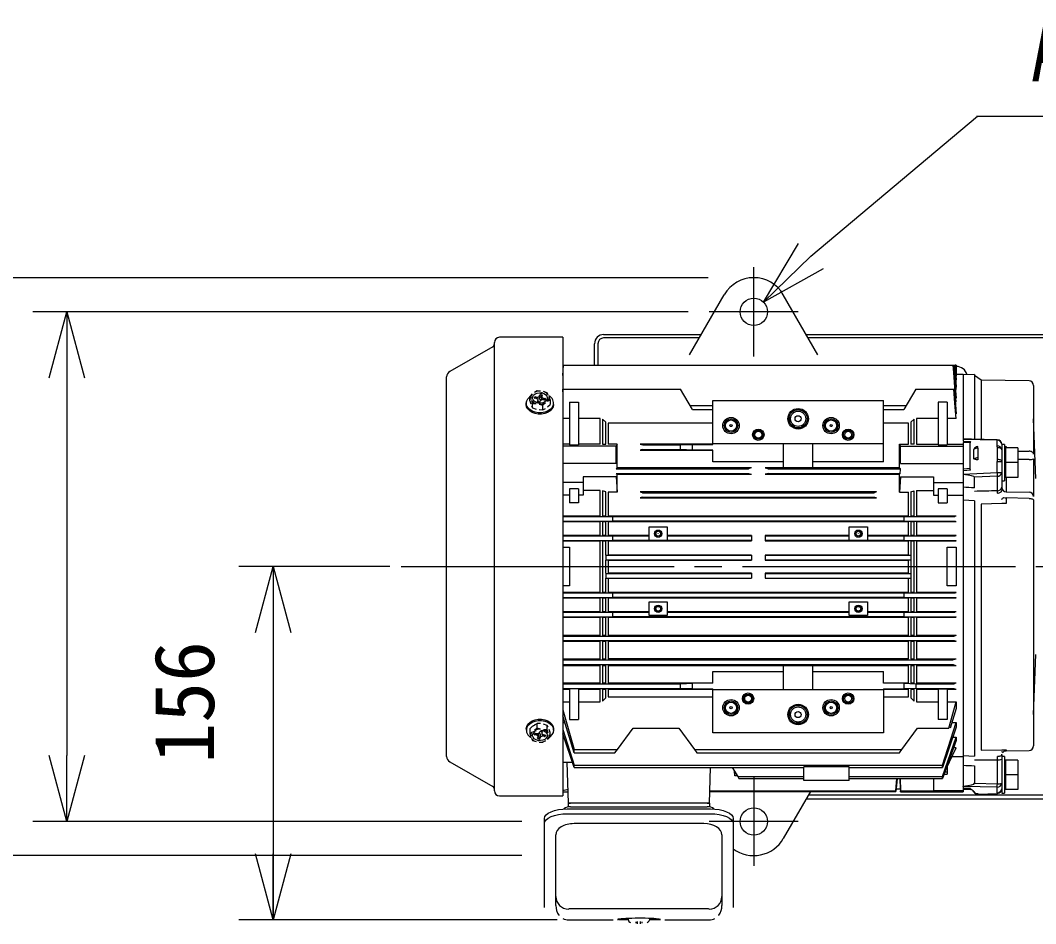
# Model space of a CAD drawing. Units: millimetres at full size, sheet at 1:6. Extents: x -1188 to 1188, y -840 to 840.
# Drawn here: x -904.8 to -458.5, y 307.6 to 704.7 of the extents above; entities that cross this region are included whole.
import ezdxf
from ezdxf.enums import TextEntityAlignment as Align

# ---------------------------------------------------------------- set-up
doc = ezdxf.new("R2010")
doc.units = ezdxf.units.MM
doc.header["$LTSCALE"] = 6
doc.linetypes.add('USER2', pattern=[25, 20, -1.5, 2, -1.5])
for name, color, linetype, lineweight in [('0-0_0', 7, 'Continuous', 18), ('0-2_NOTE', 2, 'Continuous', 18), ('0-3_NOTE-ENG', 3, 'Continuous', 18), ('0-B_DETAIL', 4, 'Continuous', 18)]:
    doc.layers.add(name, color=color, linetype=linetype, lineweight=lineweight)
doc.styles.add('ＭＳ ゴシック', font='')
doc.styles.get('ＭＳ ゴシック').set_extended_font_data('MS Gothic')

# ---------------------------------------------------------------- blocks, each defined once
blk = doc.blocks.new('_Open30')
at = {"layer": '0-0_0'}
blk.add_line((0, 0), (-1, 0), dxfattribs=at)
blk.add_lwpolyline([(-1, 0.2679), (0, 0), (-1, -0.2679)], dxfattribs=at)

msp = doc.modelspace()

# ---------------------------------------------------------------- linework, layer by layer
at = {"layer": '0-0_0'}
for p, q in [((-696.442, 366.047), (-696.442, 563.047)), ((-666.442, 565.347), (-694.142, 565.347)), ((-666.442, 565.347), (-666.442, 363.747)), ((-697.198, 561.115), (-716.032, 550.353)), ((-666.442, 553.047), (-666.163, 553.047)), ((-494.722, 553.047), (-494.362, 553.047)), ((-494.291, 553.047), (-494.047, 553.047)), ((-494.002, 553.047), (-493.887, 553.047)), ((-493.442, 553.047), (-493.861, 553.047)), ((-493.442, 553.047), (-493.442, 548.618)), ((-490.442, 549.047), (-493.442, 549.047)), ((-485.442, 549.047), (-490.442, 548.785)), ((-490.442, 549.047), (-490.442, 520.519)), ((-485.442, 549.047), (-485.442, 520.571)), ((-717.442, 381.172), (-717.442, 547.922)), ((-493.442, 546.083), (-493.675, 546.083)), ((-493.442, 547.94), (-493.553, 547.94)), ((-493.472, 548.618), (-493.442, 548.618)), ((-482.442, 546.547), (-485.442, 548.547)), ((-461.408, 546.18), (-482.442, 546.547)), ((-482.442, 546.547), (-482.442, 520.506)), ((-679.795, 540.457), (-680.924, 539.401)), ((-679.272, 540.795), (-679.32, 540.822)), ((-676.565, 539.625), (-676.408, 540.07)), ((-676.565, 539.021), (-676.408, 540.07)), ((-676.153, 540.208), (-675.571, 540.106)), ((-675.75, 538.908), (-675.571, 540.106)), ((-673.235, 540.961), (-674.812, 541.468)), ((-672.786, 540.085), (-673.235, 540.961)), ((-609.442, 533.547), (-614.639, 542.547)), ((-511.246, 542.547), (-516.442, 533.547)), ((-511.246, 542.547), (-494.547, 542.547)), ((-493.442, 542.43), (-493.779, 542.43)), ((-459.442, 544.18), (-459.442, 514.059)), ((-682.442, 536.389), (-682.442, 535.823)), ((-680.924, 537.431), (-680.476, 536.097)), ((-680.287, 538.077), (-680.223, 538.097)), ((-680.099, 537.595), (-679.65, 536.261)), ((-678.844, 538.715), (-678.699, 539.126)), ((-678.019, 538.424), (-678.648, 538.534)), ((-678.407, 539.221), (-677.777, 539.11)), ((-678.407, 539.221), (-677.777, 538.506)), ((-677.777, 539.11), (-677.777, 538.506)), ((-677.447, 537.121), (-677.29, 537.566)), ((-677.29, 536.963), (-677.447, 537.121)), ((-676.732, 536.812), (-677.314, 536.915)), ((-677.29, 537.566), (-677.29, 536.963)), ((-677.261, 536.905), (-677.261, 537.737)), ((-676.746, 535.979), (-675.169, 535.472)), ((-676.736, 538.332), (-676.565, 539.021)), ((-676.565, 539.021), (-676.565, 539.625)), ((-676.253, 537.571), (-676.538, 538.27)), ((-676.32, 537.395), (-676.477, 536.95)), ((-675.771, 538.135), (-676.242, 537.574)), ((-675.75, 538.908), (-675.771, 538.135)), ((-675.771, 538.135), (-675.693, 537.873)), ((-675.624, 539.283), (-675.624, 538.414)), ((-675.612, 538.134), (-675.576, 537.904)), ((-675.438, 539.899), (-675.595, 539.454)), ((-674.039, 536.528), (-675.169, 535.472)), ((-674.478, 537.8), (-675.108, 537.911)), ((-674.866, 538.597), (-674.236, 538.486)), ((-674.866, 538.597), (-674.866, 537.993)), ((-674.866, 537.993), (-674.236, 538.486)), ((-674.041, 538.306), (-674.186, 537.894)), ((-673.09, 534.796), (-671.961, 535.852)), ((-671.961, 537.822), (-672.409, 539.155)), ((-670.442, 535.823), (-670.442, 536.389)), ((-663.442, 536.808), (-663.442, 518.028)), ((-663.442, 536.808), (-659.442, 536.808)), ((-659.442, 536.808), (-659.442, 518.028)), ((-600.442, 537.547), (-525.442, 537.547)), ((-600.442, 518.282), (-600.442, 537.547)), ((-525.442, 510.677), (-525.442, 537.547)), ((-501.442, 536.808), (-501.442, 518.028)), ((-497.442, 536.808), (-501.442, 536.808)), ((-497.442, 536.808), (-497.442, 518.028)), ((-493.442, 537.038), (-493.915, 537.038)), ((-680.099, 535.168), (-679.65, 534.292)), ((-679.65, 534.292), (-678.073, 533.785)), ((-676.746, 533.551), (-675.169, 533.502)), ((-675.169, 533.502), (-675.169, 535.472)), ((-675.169, 533.502), (-674.039, 534.1)), ((-670.62, 535.363), (-670.62, 534.797)), ((-600.442, 535.255), (-610.429, 535.255)), ((-609.442, 533.547), (-600.442, 533.547)), ((-515.456, 535.255), (-525.442, 535.255)), ((-525.442, 533.547), (-516.442, 533.547)), ((-663.442, 529.676), (-666.442, 529.676)), ((-649.996, 529.676), (-659.442, 529.676)), ((-649.996, 518.337), (-649.996, 529.676)), ((-648.967, 529.298), (-648.967, 518.354)), ((-647.417, 528.056), (-648.967, 529.298)), ((-647.417, 518.408), (-647.417, 528.056)), ((-646.388, 527.673), (-646.388, 518.424)), ((-600.442, 527.673), (-646.388, 527.673)), ((-514.496, 527.673), (-525.442, 527.673)), ((-514.496, 518.424), (-514.496, 527.673)), ((-511.917, 529.298), (-513.467, 528.056)), ((-513.467, 528.056), (-513.467, 518.408)), ((-511.917, 518.354), (-511.917, 529.298)), ((-510.888, 529.676), (-510.888, 518.337)), ((-501.442, 529.676), (-510.888, 529.676)), ((-493.442, 529.676), (-497.442, 529.676)), ((-458.519, 503.225), (-459.442, 529.547)), ((-663.442, 518.337), (-666.442, 518.337)), ((-663.442, 518.028), (-659.442, 518.028)), ((-649.996, 518.337), (-659.442, 518.337)), ((-648.967, 518.354), (-647.417, 518.408)), ((-642.523, 518.424), (-646.388, 518.424)), ((-642.523, 518.424), (-642.942, 517.547)), ((-642.523, 507.959), (-642.523, 518.424)), ((-600.442, 518.436), (-632.442, 518.436)), ((-631.167, 518.047), (-614.639, 518.047)), ((-609.442, 515.811), (-609.442, 518.282)), ((-609.442, 518.282), (-600.442, 518.282)), ((-525.442, 518.547), (-600.442, 518.547)), ((-569.442, 518.512), (-600.442, 518.512)), ((-556.442, 518.529), (-569.442, 518.529)), ((-569.442, 507.953), (-569.442, 518.529)), ((-556.442, 507.953), (-556.442, 518.529)), ((-525.442, 518.512), (-556.442, 518.512)), ((-518.361, 518.424), (-514.496, 518.424)), ((-511.917, 518.354), (-513.467, 518.408)), ((-510.888, 518.337), (-501.442, 518.337)), ((-501.442, 518.028), (-497.442, 518.028)), ((-497.442, 518.337), (-490.442, 518.337)), ((-490.442, 520.519), (-490.442, 519.726)), ((-475.442, 520.084), (-490.442, 520.413)), ((-490.442, 519.726), (-487.233, 519.535)), ((-487.338, 518.912), (-490.442, 519.102)), ((-490.442, 519.102), (-490.442, 365.547)), ((-487.338, 507.874), (-487.338, 518.912)), ((-475.399, 520.351), (-486.719, 520.599)), ((-475.442, 517.63), (-475.442, 520.084)), ((-473.442, 518.352), (-473.442, 498.061)), ((-472.242, 518.297), (-473.442, 518.297)), ((-472.242, 518.297), (-472.242, 502.297)), ((-642.942, 517.547), (-666.442, 517.547)), ((-642.942, 509.901), (-642.942, 517.547)), ((-632.442, 515.716), (-600.442, 515.716)), ((-631.31, 516.047), (-614.639, 516.047)), ((-600.442, 515.811), (-609.442, 515.811)), ((-600.442, 510.677), (-600.442, 515.811)), ((-517.942, 509.901), (-517.942, 517.547)), ((-517.942, 517.547), (-490.442, 517.547)), ((-485.697, 511.892), (-485.697, 516.094)), ((-483.881, 516.627), (-483.881, 512.381)), ((-471.842, 516.147), (-472.242, 516.147)), ((-466.342, 516.792), (-471.842, 516.792)), ((-471.842, 516.792), (-471.842, 503.802)), ((-466.342, 516.792), (-466.342, 503.802)), ((-642.942, 509.901), (-666.442, 509.901)), ((-569.442, 510.677), (-600.442, 510.677)), ((-525.442, 510.677), (-556.442, 510.677)), ((-517.942, 509.901), (-490.442, 509.901)), ((-475.442, 510.801), (-473.442, 510.801)), ((-475.442, 505.893), (-475.442, 510.801)), ((-466.342, 510.297), (-471.842, 510.297)), ((-459.442, 511.9), (-459.442, 495.435)), ((-642.523, 507.959), (-642.88, 507.547)), ((-642.88, 507.547), (-584.801, 507.547)), ((-642.857, 505.547), (-642.523, 505.177)), ((-642.857, 505.547), (-584.698, 505.547)), ((-583.442, 507.959), (-642.523, 507.959)), ((-642.523, 497.316), (-642.523, 505.177)), ((-642.523, 505.177), (-583.442, 505.177)), ((-569.442, 507.959), (-577.442, 507.959)), ((-577.442, 505.177), (-518.361, 505.177)), ((-576.187, 505.547), (-518.028, 505.547)), ((-576.084, 507.547), (-518.005, 507.547)), ((-556.442, 507.953), (-569.442, 507.953)), ((-518.361, 507.959), (-556.442, 507.959)), ((-490.442, 507.499), (-487.338, 507.874)), ((-487.233, 506.99), (-490.442, 506.609)), ((-472.242, 504.447), (-471.842, 504.447)), ((-657.442, 501.497), (-666.442, 501.497)), ((-642.876, 504.095), (-657.442, 504.095)), ((-657.442, 504.095), (-657.442, 495.976)), ((-642.876, 504.095), (-642.523, 497.316)), ((-518.008, 504.095), (-503.442, 504.095)), ((-503.442, 504.095), (-503.442, 495.976)), ((-503.442, 501.497), (-490.442, 501.497)), ((-485.442, 499.185), (-485.442, 503.86)), ((-475.373, 497.875), (-475.373, 504.302)), ((-473.442, 502.297), (-472.242, 502.297)), ((-466.342, 503.802), (-471.842, 503.802)), ((-663.442, 495.976), (-666.442, 495.976)), ((-659.442, 498.753), (-663.442, 498.753)), ((-663.442, 498.753), (-663.442, 492.547)), ((-659.442, 498.753), (-659.442, 492.547)), ((-657.442, 495.976), (-659.442, 495.976)), ((-649.996, 498.071), (-657.442, 498.071)), ((-649.996, 486.729), (-649.996, 498.071)), ((-647.417, 497.459), (-648.967, 497.927)), ((-648.967, 497.927), (-648.967, 486.737)), ((-647.417, 486.762), (-647.417, 497.459)), ((-642.523, 497.316), (-646.388, 497.316)), ((-646.388, 497.316), (-646.388, 486.77)), ((-528.442, 497.368), (-632.442, 497.368)), ((-631.381, 497.047), (-529.504, 497.047)), ((-518.361, 497.316), (-514.496, 497.316)), ((-514.496, 486.77), (-514.496, 497.316)), ((-513.467, 497.459), (-511.917, 497.927)), ((-513.467, 497.459), (-513.467, 486.762)), ((-511.917, 486.737), (-511.917, 497.927)), ((-510.888, 498.071), (-503.442, 498.071)), ((-510.888, 498.071), (-510.888, 486.729)), ((-503.442, 495.976), (-501.442, 495.976)), ((-497.442, 498.753), (-501.442, 498.753)), ((-501.442, 498.753), (-501.442, 492.547)), ((-497.442, 498.753), (-497.442, 492.547)), ((-497.442, 495.976), (-490.442, 495.976)), ((-475.371, 496.871), (-475.373, 497.875)), ((-471.495, 497.503), (-461.39, 497.256)), ((-659.442, 492.547), (-663.442, 492.547)), ((-632.442, 494.754), (-528.442, 494.754)), ((-501.442, 492.547), (-497.442, 492.547)), ((-485.442, 493.498), (-490.442, 493.742)), ((-485.442, 493.498), (-485.442, 381.321)), ((-482.442, 492.051), (-482.442, 383.894)), ((-471.477, 494.799), (-471.477, 492.289)), ((-461.408, 494.539), (-471.477, 494.799)), ((-649.996, 486.729), (-666.442, 486.729)), ((-666.442, 486.547), (-644.442, 486.547)), ((-647.417, 486.762), (-648.967, 486.737)), ((-514.496, 486.77), (-646.388, 486.77)), ((-644.442, 486.599), (-516.442, 486.599)), ((-516.442, 486.599), (-516.442, 484.494)), ((-516.442, 486.547), (-494.047, 486.547)), ((-511.917, 486.737), (-513.467, 486.762)), ((-493.442, 486.729), (-510.888, 486.729)), ((-666.442, 484.547), (-644.442, 484.547)), ((-666.442, 484.38), (-649.996, 484.38)), ((-649.996, 478.181), (-649.996, 484.38)), ((-648.967, 484.373), (-647.417, 484.348)), ((-648.967, 484.373), (-648.967, 478.188)), ((-647.417, 478.213), (-647.417, 484.348)), ((-646.388, 484.34), (-514.496, 484.34)), ((-646.388, 484.34), (-646.388, 478.221)), ((-628.442, 482.047), (-620.442, 482.047)), ((-628.442, 476.047), (-628.442, 482.047)), ((-620.442, 482.047), (-620.442, 476.047)), ((-540.442, 482.047), (-532.442, 482.047)), ((-532.442, 482.047), (-532.442, 476.047)), ((-516.442, 484.547), (-494.003, 484.547)), ((-514.496, 478.221), (-514.496, 484.34)), ((-513.467, 484.348), (-511.917, 484.373)), ((-513.467, 484.348), (-513.467, 478.213)), ((-511.917, 478.188), (-511.917, 484.373)), ((-510.888, 484.38), (-493.442, 484.38)), ((-510.888, 484.38), (-510.888, 478.181)), ((-649.996, 478.181), (-666.442, 478.181)), ((-666.442, 478.047), (-644.442, 478.047)), ((-647.417, 478.213), (-648.967, 478.188)), ((-628.442, 478.221), (-646.388, 478.221)), ((-644.442, 478.099), (-628.442, 478.099)), ((-583.442, 478.221), (-620.442, 478.221)), ((-620.442, 478.099), (-583.442, 478.099)), ((-583.442, 478.221), (-583.442, 475.882)), ((-577.442, 478.221), (-577.442, 475.882)), ((-540.442, 478.221), (-577.442, 478.221)), ((-577.442, 478.099), (-540.442, 478.099)), ((-514.496, 478.221), (-532.442, 478.221)), ((-532.442, 478.099), (-516.442, 478.099)), ((-516.442, 478.099), (-516.442, 475.994)), ((-516.442, 478.047), (-493.887, 478.047)), ((-511.917, 478.188), (-513.467, 478.213)), ((-493.442, 478.181), (-510.888, 478.181)), ((-666.442, 476.047), (-644.442, 476.047)), ((-666.442, 475.922), (-649.996, 475.922)), ((-649.996, 453.172), (-649.996, 475.922)), ((-648.967, 475.914), (-647.417, 475.89)), ((-648.967, 475.914), (-648.967, 453.179)), ((-647.417, 469.635), (-647.417, 475.89)), ((-646.388, 475.882), (-583.442, 475.882)), ((-646.388, 475.882), (-646.388, 469.643)), ((-620.442, 476.047), (-628.442, 476.047)), ((-516.442, 475.994), (-577.442, 475.994)), ((-577.442, 475.882), (-514.496, 475.882)), ((-516.442, 476.047), (-493.861, 476.047)), ((-514.496, 469.643), (-514.496, 475.882)), ((-513.467, 475.89), (-511.917, 475.914)), ((-513.467, 475.89), (-513.467, 469.635)), ((-511.917, 453.179), (-511.917, 475.914)), ((-510.888, 475.922), (-493.442, 475.922)), ((-510.888, 475.922), (-510.888, 453.172)), ((-647.417, 469.635), (-647.442, 469.635)), ((-647.442, 469.635), (-647.442, 467.462)), ((-647.442, 469.547), (-583.442, 469.547)), ((-583.442, 469.643), (-646.388, 469.643)), ((-583.442, 469.643), (-583.442, 467.454)), ((-514.496, 469.643), (-577.442, 469.643)), ((-577.442, 469.643), (-577.442, 467.454)), ((-577.442, 469.547), (-513.442, 469.547)), ((-513.442, 469.635), (-513.467, 469.635)), ((-513.442, 469.635), (-513.442, 467.462)), ((-647.442, 467.547), (-583.442, 467.547)), ((-647.442, 467.462), (-647.417, 467.461)), ((-647.417, 461.632), (-647.417, 467.461)), ((-646.388, 467.454), (-583.442, 467.454)), ((-646.388, 467.454), (-646.388, 461.64)), ((-577.442, 467.547), (-513.442, 467.547)), ((-577.442, 467.454), (-514.496, 467.454)), ((-514.496, 461.64), (-514.496, 467.454)), ((-513.467, 467.461), (-513.442, 467.462)), ((-513.467, 467.461), (-513.467, 461.632)), ((-647.442, 461.632), (-647.442, 459.459)), ((-647.417, 461.632), (-647.442, 461.632)), ((-647.442, 461.547), (-583.442, 461.547)), ((-583.442, 461.64), (-646.388, 461.64)), ((-583.442, 461.64), (-583.442, 459.451)), ((-577.442, 461.64), (-577.442, 459.451)), ((-514.496, 461.64), (-577.442, 461.64)), ((-577.442, 461.547), (-513.442, 461.547)), ((-513.442, 461.632), (-513.467, 461.632)), ((-513.442, 461.632), (-513.442, 459.459)), ((-647.442, 459.547), (-583.442, 459.547)), ((-647.442, 459.459), (-647.417, 459.459)), ((-647.417, 453.204), (-647.417, 459.459)), ((-646.388, 459.451), (-583.442, 459.451)), ((-646.388, 459.451), (-646.388, 453.211)), ((-577.442, 459.547), (-513.442, 459.547)), ((-577.442, 459.451), (-514.496, 459.451)), ((-514.496, 453.211), (-514.496, 459.451)), ((-513.467, 459.459), (-513.442, 459.459)), ((-513.467, 459.459), (-513.467, 453.204)), ((-649.996, 453.172), (-666.442, 453.172)), ((-666.442, 453.047), (-644.442, 453.047)), ((-666.442, 451.047), (-644.442, 451.047)), ((-666.442, 450.913), (-649.996, 450.913)), ((-649.996, 444.713), (-649.996, 450.913)), ((-647.417, 453.204), (-648.967, 453.179)), ((-648.967, 450.905), (-647.417, 450.881)), ((-648.967, 450.905), (-648.967, 444.721)), ((-647.417, 444.746), (-647.417, 450.881)), ((-514.496, 453.211), (-646.388, 453.211)), ((-646.388, 450.873), (-514.496, 450.873)), ((-646.388, 450.873), (-646.388, 444.754)), ((-644.442, 453.099), (-516.442, 453.099)), ((-516.442, 453.099), (-516.442, 450.994)), ((-516.442, 453.047), (-493.861, 453.047)), ((-514.496, 444.754), (-514.496, 450.873)), ((-511.917, 453.179), (-513.467, 453.204)), ((-513.467, 450.881), (-511.917, 450.905)), ((-513.467, 450.881), (-513.467, 444.746)), ((-511.917, 444.721), (-511.917, 450.905)), ((-493.442, 453.172), (-510.888, 453.172)), ((-510.888, 450.913), (-493.442, 450.913)), ((-510.888, 450.913), (-510.888, 444.713)), ((-649.996, 444.713), (-666.442, 444.713)), ((-666.442, 444.547), (-644.442, 444.547)), ((-666.442, 442.547), (-644.442, 442.547)), ((-666.442, 442.364), (-649.996, 442.364)), ((-649.996, 434.298), (-649.996, 442.364)), ((-647.417, 444.746), (-648.967, 444.721)), ((-648.967, 442.357), (-647.417, 442.331)), ((-648.967, 442.357), (-648.967, 434.306)), ((-647.417, 434.332), (-647.417, 442.331)), ((-628.442, 444.754), (-646.388, 444.754)), ((-646.388, 442.323), (-514.496, 442.323)), ((-646.388, 442.323), (-646.388, 434.34)), ((-644.442, 444.599), (-628.442, 444.599)), ((-644.442, 442.494), (-644.442, 444.599)), ((-516.442, 442.494), (-644.442, 442.494)), ((-540.442, 444.754), (-620.442, 444.754)), ((-620.442, 444.599), (-540.442, 444.599)), ((-514.496, 444.754), (-532.442, 444.754)), ((-516.442, 444.547), (-494.003, 444.547)), ((-516.442, 442.547), (-494.047, 442.547)), ((-514.496, 434.34), (-514.496, 442.323)), ((-511.917, 444.721), (-513.467, 444.746)), ((-513.467, 442.331), (-511.917, 442.357)), ((-513.467, 442.331), (-513.467, 434.332)), ((-511.917, 434.306), (-511.917, 442.357)), ((-493.442, 444.713), (-510.888, 444.713)), ((-510.888, 442.364), (-493.442, 442.364)), ((-510.888, 442.364), (-510.888, 434.298)), ((-649.996, 434.298), (-666.442, 434.298)), ((-666.442, 434.047), (-494.291, 434.047)), ((-647.417, 434.332), (-648.967, 434.306)), ((-514.496, 434.34), (-646.388, 434.34)), ((-511.917, 434.306), (-513.467, 434.332)), ((-493.442, 434.298), (-510.888, 434.298)), ((-666.442, 432.047), (-494.362, 432.047)), ((-666.442, 431.769), (-649.996, 431.769)), ((-649.996, 423.924), (-649.996, 431.769)), ((-648.967, 431.761), (-647.417, 431.734)), ((-648.967, 431.761), (-648.967, 423.932)), ((-647.417, 423.96), (-647.417, 431.734)), ((-646.388, 431.726), (-514.496, 431.726)), ((-646.388, 431.726), (-646.388, 423.968)), ((-514.496, 423.968), (-514.496, 431.726)), ((-513.467, 431.734), (-511.917, 431.761)), ((-513.467, 431.734), (-513.467, 423.96)), ((-511.917, 423.932), (-511.917, 431.761)), ((-510.888, 431.769), (-493.442, 431.769)), ((-510.888, 431.769), (-510.888, 423.924)), ((-459.442, 399.547), (-458.519, 425.869)), ((-649.996, 423.924), (-666.442, 423.924)), ((-666.062, 421.547), (-666.442, 421.431)), ((-666.442, 421.128), (-649.996, 421.128)), ((-666.162, 423.547), (-494.722, 423.547)), ((-666.062, 421.547), (-494.823, 421.547)), ((-649.996, 413.329), (-649.996, 421.128)), ((-647.417, 423.96), (-648.967, 423.932)), ((-648.967, 421.119), (-647.417, 421.09)), ((-648.967, 421.119), (-648.967, 413.339)), ((-647.417, 413.369), (-647.417, 421.09)), ((-514.496, 423.968), (-646.388, 423.968)), ((-646.388, 421.081), (-569.442, 421.081)), ((-646.388, 421.081), (-646.388, 413.378)), ((-569.442, 421.089), (-556.442, 421.089)), ((-569.442, 410.564), (-569.442, 421.089)), ((-556.442, 410.564), (-556.442, 421.089)), ((-556.442, 421.081), (-514.496, 421.081)), ((-514.496, 413.378), (-514.496, 421.081)), ((-511.917, 423.932), (-513.467, 423.96)), ((-513.467, 421.09), (-511.917, 421.119)), ((-513.467, 421.09), (-513.467, 413.369)), ((-511.917, 413.339), (-511.917, 421.119)), ((-493.442, 423.924), (-510.888, 423.924)), ((-510.888, 421.128), (-493.442, 421.128)), ((-510.888, 421.128), (-510.888, 413.329)), ((-600.442, 418.417), (-569.442, 418.417)), ((-600.442, 413.282), (-600.442, 418.417)), ((-556.442, 418.417), (-525.442, 418.417)), ((-525.442, 413.282), (-525.442, 418.417)), ((-649.996, 413.329), (-666.442, 413.329)), ((-666.442, 413.047), (-614.639, 413.047)), ((-666.442, 410.71), (-663.442, 410.71)), ((-666.338, 411.047), (-614.639, 411.047)), ((-659.442, 410.897), (-663.442, 410.897)), ((-663.442, 410.897), (-663.442, 397.314)), ((-659.442, 410.897), (-659.442, 397.314)), ((-659.442, 410.71), (-649.996, 410.71)), ((-649.996, 405.082), (-649.996, 410.71)), ((-647.417, 413.369), (-648.967, 413.339)), ((-648.967, 410.7), (-647.417, 410.667)), ((-648.967, 410.7), (-648.967, 405.498)), ((-647.417, 406.87), (-647.417, 410.667)), ((-600.442, 413.378), (-646.388, 413.378)), ((-646.388, 410.657), (-600.442, 410.657)), ((-646.388, 410.657), (-646.388, 407.294)), ((-614.639, 413.047), (-609.442, 413.282)), ((-614.639, 411.047), (-614.639, 413.047)), ((-609.442, 410.811), (-614.639, 411.047)), ((-600.442, 413.282), (-609.442, 413.282)), ((-609.442, 410.811), (-609.442, 413.282)), ((-609.442, 410.811), (-600.442, 410.811)), ((-600.442, 391.547), (-600.442, 410.811)), ((-514.496, 413.378), (-525.442, 413.378)), ((-516.442, 413.282), (-525.442, 413.282)), ((-525.442, 410.811), (-516.442, 410.811)), ((-525.442, 410.811), (-525.442, 391.547)), ((-525.442, 410.657), (-514.496, 410.657)), ((-516.442, 413.282), (-511.246, 413.047)), ((-516.442, 413.282), (-516.442, 410.811)), ((-511.246, 411.047), (-516.442, 410.811)), ((-514.496, 407.294), (-514.496, 410.657)), ((-511.917, 413.339), (-513.467, 413.369)), ((-513.467, 410.667), (-511.917, 410.7)), ((-513.467, 410.667), (-513.467, 406.87)), ((-511.917, 405.498), (-511.917, 410.7)), ((-511.246, 413.047), (-494.408, 413.047)), ((-511.246, 413.047), (-511.246, 411.047)), ((-493.442, 413.329), (-510.888, 413.329)), ((-510.888, 410.71), (-501.442, 410.71)), ((-510.888, 410.71), (-510.888, 405.082)), ((-501.442, 410.897), (-497.442, 410.897)), ((-501.442, 410.897), (-501.442, 397.314)), ((-497.442, 410.897), (-497.442, 397.314)), ((-497.442, 410.71), (-493.442, 410.71)), ((-648.967, 405.498), (-647.417, 406.87)), ((-646.388, 407.294), (-600.442, 407.294)), ((-600.442, 410.582), (-569.442, 410.582)), ((-600.442, 410.547), (-525.442, 410.547)), ((-569.442, 410.564), (-556.442, 410.564)), ((-556.442, 410.582), (-525.442, 410.582)), ((-525.442, 407.294), (-514.496, 407.294)), ((-513.467, 406.87), (-511.917, 405.498)), ((-666.442, 405.082), (-663.442, 405.082)), ((-659.442, 405.082), (-649.996, 405.082)), ((-510.888, 405.082), (-501.442, 405.082)), ((-497.442, 405.082), (-493.442, 405.082)), ((-496.649, 393.547), (-493.442, 405.082)), ((-493.442, 402.204), (-496.043, 393.547)), ((-493.442, 405.082), (-493.442, 402.204)), ((-666.442, 401.595), (-661.442, 384.164)), ((-661.442, 382.766), (-666.442, 398.965)), ((-663.442, 397.314), (-659.442, 397.314)), ((-497.442, 397.314), (-501.442, 397.314)), ((-682.442, 393.27), (-682.442, 392.705)), ((-682.264, 394.296), (-682.264, 393.73)), ((-680.924, 393.242), (-679.795, 394.298)), ((-680.924, 393.242), (-680.924, 391.272)), ((-679.272, 394.636), (-679.686, 394.241)), ((-678.726, 394.923), (-679.272, 394.636)), ((-678.845, 394.993), (-677.716, 395.591)), ((-677.716, 393.622), (-678.845, 392.566)), ((-677.716, 393.622), (-677.716, 395.591)), ((-676.139, 395.542), (-677.716, 395.591)), ((-676.139, 393.115), (-677.716, 393.622)), ((-673.235, 394.802), (-674.812, 395.309)), ((-673.235, 392.832), (-674.812, 392.881)), ((-673.235, 392.832), (-673.235, 394.802)), ((-672.786, 393.926), (-673.235, 394.802)), ((-672.786, 391.498), (-673.235, 392.832)), ((-671.961, 391.663), (-672.409, 392.996)), ((-670.442, 392.705), (-670.442, 393.27)), ((-666.442, 396.044), (-665.541, 396.044)), ((-666.442, 392.931), (-661.442, 377.366)), ((-642.405, 384.164), (-635.442, 393.547)), ((-635.442, 393.547), (-615.442, 393.547)), ((-615.442, 393.547), (-608.48, 384.164)), ((-517.405, 384.164), (-510.442, 393.547)), ((-510.442, 393.547), (-496.649, 393.547)), ((-499.442, 377.366), (-493.442, 396.044)), ((-495.292, 396.044), (-493.442, 396.044)), ((-493.442, 396.044), (-493.442, 394.044)), ((-679.795, 391.87), (-680.924, 391.272)), ((-680.924, 391.272), (-680.476, 389.938)), ((-680.287, 389.456), (-680.223, 389.463)), ((-680.099, 389.009), (-679.65, 388.133)), ((-679.272, 392.161), (-679.32, 392.201)), ((-678.844, 390.788), (-678.699, 391.2)), ((-678.019, 391.1), (-678.648, 390.608)), ((-678.019, 390.497), (-678.648, 390.608)), ((-678.407, 391.294), (-677.777, 391.183)), ((-678.019, 391.1), (-678.019, 390.497)), ((-677.447, 389.195), (-677.29, 389.64)), ((-677.135, 390.185), (-677.314, 388.988)), ((-676.732, 388.885), (-677.314, 388.988)), ((-677.273, 390.96), (-677.306, 391.171)), ((-677.261, 389.811), (-677.261, 390.68)), ((-677.114, 390.958), (-677.19, 391.221)), ((-677.135, 390.185), (-677.114, 390.958)), ((-677.114, 390.958), (-676.643, 391.52)), ((-676.565, 391.698), (-676.408, 392.143)), ((-676.32, 390.072), (-676.477, 389.024)), ((-676.32, 389.469), (-676.477, 389.024)), ((-676.149, 390.762), (-676.32, 390.072)), ((-676.32, 389.469), (-676.32, 390.072)), ((-676.153, 392.281), (-675.571, 392.179)), ((-675.624, 392.188), (-675.624, 391.356)), ((-675.438, 391.972), (-675.595, 391.527)), ((-674.478, 389.873), (-675.108, 389.984)), ((-674.866, 390.67), (-674.236, 390.559)), ((-674.041, 390.379), (-674.186, 389.967)), ((-673.09, 388.637), (-671.961, 389.693)), ((-671.961, 389.693), (-672.409, 390.569)), ((-671.961, 389.693), (-671.961, 391.663)), ((-661.442, 376.303), (-666.442, 391.087)), ((-666.442, 389.552), (-665.923, 389.552)), ((-525.442, 391.547), (-600.442, 391.547)), ((-499.442, 372.248), (-493.442, 389.552)), ((-494.962, 389.552), (-493.442, 389.552)), ((-493.442, 389.552), (-493.442, 388.147)), ((-679.65, 388.133), (-678.073, 387.626)), ((-676.746, 387.392), (-675.169, 387.343)), ((-674.039, 387.941), (-675.169, 387.343)), ((-661.442, 384.164), (-642.405, 384.164)), ((-661.442, 382.766), (-661.442, 384.164)), ((-608.48, 384.164), (-517.405, 384.164)), ((-608.48, 384.164), (-607.442, 382.766)), ((-518.442, 382.766), (-517.405, 384.164)), ((-497.926, 375.679), (-493.443, 384.935)), ((-493.443, 384.935), (-494.597, 384.935)), ((-471.477, 384.025), (-471.477, 383.594)), ((-607.442, 382.766), (-518.442, 382.766)), ((-495.323, 381.053), (-490.442, 381.053)), ((-490.442, 381.519), (-485.442, 381.321)), ((-475.373, 379.687), (-475.371, 381.049)), ((-475.373, 369.144), (-475.373, 379.687)), ((-473.442, 381.845), (-473.411, 382.134)), ((-473.442, 381.845), (-473.442, 365.047)), ((-472.242, 381.047), (-473.442, 381.047)), ((-473.078, 382.737), (-472.782, 383.026)), ((-472.514, 383.287), (-472.762, 383.054)), ((-472.242, 381.047), (-472.242, 365.047)), ((-471.842, 379.542), (-471.842, 366.552)), ((-466.342, 379.542), (-471.842, 379.542)), ((-471.48, 383.543), (-461.401, 383.747)), ((-471.477, 383.594), (-461.408, 383.799)), ((-716.032, 378.741), (-697.198, 367.979)), ((-666.442, 378.547), (-662.201, 378.547)), ((-661.442, 377.366), (-499.442, 377.366)), ((-661.442, 376.303), (-661.442, 377.366)), ((-661.442, 376.303), (-560.442, 376.303)), ((-601.942, 360.547), (-601.53, 376.303)), ((-591.903, 376.303), (-589.424, 372.248)), ((-540.442, 376.548), (-560.442, 376.548)), ((-540.442, 370.547), (-540.442, 376.548)), ((-540.442, 376.303), (-499.442, 376.303)), ((-497.442, 376.677), (-497.442, 373.328)), ((-485.442, 377.035), (-485.442, 369.365)), ((-471.842, 378.897), (-472.242, 378.897)), ((-590.989, 374.808), (-590.789, 372.547)), ((-590.729, 372.547), (-590.914, 374.686)), ((-589.606, 372.547), (-590.729, 372.547)), ((-589.424, 372.248), (-560.442, 372.248)), ((-589.424, 372.248), (-588.942, 371.461)), ((-588.942, 371.461), (-560.442, 371.461)), ((-540.442, 372.248), (-499.442, 372.248)), ((-540.442, 371.461), (-499.442, 371.461)), ((-519.958, 366.086), (-519.491, 371.461)), ((-518.083, 371.461), (-517.942, 365.957)), ((-503.442, 371.461), (-503.442, 365.957)), ((-498.771, 373.328), (-497.442, 373.328)), ((-498.413, 374.325), (-497.442, 374.325)), ((-466.342, 373.047), (-471.842, 373.047)), ((-601.797, 366.086), (-519.958, 366.086)), ((-517.969, 366.676), (-519.872, 366.676)), ((-517.969, 366.795), (-519.861, 366.795)), ((-503.442, 366.16), (-490.442, 366.16)), ((-475.442, 367.663), (-490.442, 367.992)), ((-490.442, 367.305), (-487.233, 367.115)), ((-487.338, 366.854), (-490.442, 367.039)), ((-490.442, 366.809), (-487.338, 366.646)), ((-485.442, 369.365), (-475.373, 369.144)), ((-475.442, 365.21), (-475.442, 367.663)), ((-472.242, 367.197), (-471.842, 367.197)), ((-694.142, 363.747), (-666.442, 363.747)), ((-666.442, 365.547), (-664.073, 365.547)), ((-601.806, 365.76), (-519.952, 365.76)), ((-517.942, 365.957), (-503.442, 365.957)), ((-517.942, 365.547), (-517.942, 365.957)), ((-483.881, 364.601), (-475.373, 364.898)), ((-473.442, 365.047), (-472.242, 365.047)), ((-664.442, 358.098), (-601.442, 358.098)), ((-663.942, 359.047), (-663.942, 360.547)), ((-663.942, 360.547), (-662.968, 360.547)), ((-662.942, 359.047), (-663.942, 359.047)), ((-662.942, 359.047), (-661.942, 359.047)), ((-661.942, 359.047), (-603.942, 359.047)), ((-603.942, 359.047), (-602.942, 359.047)), ((-602.917, 360.547), (-601.942, 360.547)), ((-674.442, 351.683), (-674.442, 353.856)), ((-674.442, 314.698), (-674.442, 351.683)), ((-604.442, 351.593), (-661.442, 351.593)), ((-591.442, 351.683), (-591.442, 314.698)), ((-669.442, 319.599), (-669.442, 346.733)), ((-596.442, 346.733), (-596.442, 319.599)), ((-669.442, 315.653), (-669.442, 319.599)), ((-596.442, 319.599), (-596.442, 315.653)), ((-603.212, 314.138), (-662.673, 314.138)), ((-663.842, 309.35), (-644.278, 309.35)), ((-663.842, 309.35), (-663.842, 309.346)), ((-663.842, 309.346), (-644.278, 309.346)), ((-644.278, 309.35), (-644.278, 309.346)), ((-641.778, 309.535), (-637.692, 309.535)), ((-637.553, 309.931), (-637.692, 309.447)), ((-637.692, 309.926), (-637.692, 309.447)), ((-633.692, 308.525), (-633.692, 307.623)), ((-632.192, 307.623), (-632.192, 308.525)), ((-628.192, 309.447), (-628.192, 309.926)), ((-628.192, 309.535), (-624.119, 309.535)), ((-621.607, 309.35), (-602.042, 309.35)), ((-621.607, 309.35), (-621.607, 309.346)), ((-621.607, 309.346), (-602.042, 309.346)), ((-602.042, 309.35), (-602.042, 309.346)), ((-597.802, 311.276), (-597.781, 311.302))]:
    msp.add_line(p, q, dxfattribs=at)
at = {"layer": '0-0_0', "color": 8}
for p, q in [((-678.695, 538.545), (-678.844, 538.715)), ((-678.091, 538.436), (-678.699, 539.126)), ((-677.261, 537.266), (-677.218, 537.161)), ((-677.222, 537.157), (-677.261, 537.17)), ((-675.605, 538.413), (-675.612, 538.134)), ((-675.05, 537.832), (-674.866, 537.993)), ((-674.649, 537.83), (-674.041, 538.306)), ((-674.296, 537.808), (-674.186, 537.894)), ((-472.242, 517.352), (-471.477, 517.326)), ((-471.842, 516.661), (-472.125, 516.147)), ((-471.477, 517.326), (-471.477, 516.792)), ((-466.342, 515.275), (-461.408, 515.303)), ((-461.39, 511.703), (-466.342, 511.683)), ((-471.495, 503.802), (-471.495, 497.503)), ((-678.236, 391.264), (-678.844, 390.788)), ((-678.589, 391.285), (-678.699, 391.2)), ((-677.835, 391.262), (-678.019, 391.1)), ((-677.28, 390.681), (-677.273, 390.96)), ((-675.624, 391.828), (-675.67, 391.94)), ((-675.663, 391.937), (-675.624, 391.924)), ((-674.794, 390.657), (-674.186, 389.967)), ((-674.19, 390.548), (-674.041, 390.379)), ((-471.477, 383.594), (-471.482, 383.628)), ((-487.338, 366.646), (-487.338, 366.854)), ((-485.697, 365.624), (-485.697, 365.654)), ((-483.881, 364.631), (-483.881, 364.601)), ((-475.373, 364.898), (-475.373, 364.944)), ((-641.603, 309.596), (-641.489, 309.648)), ((-641.196, 309.686), (-637.692, 309.686)), ((-634.192, 307.835), (-634.192, 308.471)), ((-631.692, 308.471), (-631.692, 307.835)), ((-628.192, 309.686), (-624.689, 309.686))]:
    msp.add_line(p, q, dxfattribs=at)
at = {"layer": '0-0_0'}
for points in [[(-666.442, 548.634), (-666.062, 553.047), (-494.823, 553.047)], [(-666.162, 553.047), (-666.301, 551.486), (-666.442, 549.896)], [(-493.442, 537.038), (-493.996, 543.462), (-494.55, 549.886), (-494.823, 553.047)], [(-494.722, 553.047), (-494.152, 546.625), (-493.442, 538.642)], [(-493.442, 542.43), (-493.913, 547.862), (-494.362, 553.047)], [(-494.291, 553.047), (-493.811, 547.616), (-493.442, 543.447)], [(-493.442, 546.083), (-493.652, 548.499), (-493.862, 550.915), (-494.047, 553.047)], [(-494.003, 553.047), (-493.79, 550.631), (-493.442, 546.686)], [(-493.442, 547.94), (-493.641, 550.214), (-493.839, 552.489), (-493.887, 553.047)], [(-493.861, 553.047), (-493.652, 550.662), (-493.442, 548.278)], [(-676.139, 541.701), (-677.716, 541.75), (-678.845, 541.152)], [(-675.657, 540.917), (-674.721, 540.636), (-673.953, 540.164), (-673.429, 539.548), (-673.2, 538.848), (-673.289, 538.131), (-673.686, 537.469), (-674.353, 536.927), (-675.224, 536.556), (-676.215, 536.394), (-677.228, 536.457)], [(-676.538, 538.27), (-676.332, 539.011), (-676.153, 540.208)], [(-666.442, 541.328), (-666.338, 542.547), (-614.639, 542.547)], [(-493.442, 529.676), (-494.015, 536.342), (-494.547, 542.547)], [(-494.408, 542.547), (-493.812, 535.883), (-493.442, 531.756)], [(-670.62, 535.363), (-671.137, 534.408), (-671.961, 533.567), (-673.046, 532.891), (-674.329, 532.418), (-675.734, 532.176), (-677.181, 532.178), (-678.584, 532.426), (-679.863, 532.903), (-680.943, 533.583), (-681.762, 534.427), (-682.272, 535.384), (-682.442, 536.399), (-682.264, 537.415), (-681.748, 538.37), (-680.924, 539.21)], [(-670.62, 534.797), (-671.137, 533.842), (-671.961, 533.002), (-673.046, 532.325), (-674.329, 531.852), (-675.734, 531.61), (-677.181, 531.613), (-678.584, 531.86), (-679.863, 532.338), (-680.943, 533.018), (-681.762, 533.861), (-682.272, 534.818), (-682.442, 535.823)], [(-680.924, 537.431), (-680.924, 539.401), (-680.476, 538.525)], [(-677.228, 536.457), (-678.164, 536.738), (-678.932, 537.209), (-679.456, 537.826), (-679.684, 538.526), (-679.692, 538.687)], [(-679.65, 534.292), (-679.65, 536.261), (-678.073, 536.212)], [(-677.29, 537.566), (-677.262, 537.704), (-677.272, 537.842), (-677.319, 537.976), (-677.403, 538.102), (-677.52, 538.213), (-677.666, 538.306), (-677.834, 538.377), (-678.019, 538.424)], [(-677.228, 536.457), (-677.229, 536.488), (-677.233, 536.512), (-677.238, 536.526), (-677.246, 536.532), (-677.255, 536.528), (-677.265, 536.514), (-677.277, 536.492), (-677.289, 536.462)], [(-677.228, 536.457), (-677.227, 536.426), (-677.224, 536.402), (-677.218, 536.388), (-677.21, 536.382), (-677.201, 536.386), (-677.191, 536.4), (-677.179, 536.422), (-677.168, 536.452)], [(-675.595, 539.454), (-675.623, 539.317), (-675.613, 539.178), (-675.565, 539.044), (-675.481, 538.919), (-675.364, 538.807), (-675.219, 538.714), (-675.051, 538.643), (-674.866, 538.597)], [(-673.09, 537.223), (-671.961, 537.822), (-671.961, 535.852)], [(-670.442, 535.823), (-670.442, 535.813), (-670.62, 534.797)], [(-632.442, 518.436), (-631.842, 518.253), (-631.241, 518.069), (-631.167, 518.047)], [(-609.442, 515.811), (-614.639, 516.047), (-614.639, 518.047), (-609.442, 518.282)], [(-518.028, 505.547), (-518.008, 507.295), (-518.005, 507.547), (-518.361, 507.959), (-518.361, 518.424), (-517.942, 517.547)], [(-631.31, 516.047), (-631.937, 515.863), (-632.442, 515.716)], [(-475.373, 511.748), (-475.373, 516.949), (-474.993, 516.923), (-474.629, 516.859), (-474.295, 516.759), (-474.004, 516.629), (-473.765, 516.471), (-473.588, 516.292), (-473.479, 516.099), (-473.442, 515.898)], [(-459.442, 514.059), (-459.48, 514.299), (-459.591, 514.53), (-459.772, 514.743), (-460.016, 514.931), (-460.313, 515.086), (-460.653, 515.202), (-461.022, 515.275), (-461.408, 515.303)], [(-483.951, 511.425), (-484.222, 511.497), (-484.488, 511.569), (-484.744, 511.637), (-484.984, 511.701), (-485.203, 511.76), (-485.397, 511.812), (-485.563, 511.856), (-485.697, 511.892)], [(-483.881, 512.381), (-483.889, 512.27), (-483.897, 512.156), (-483.906, 512.038), (-483.915, 511.919), (-483.923, 511.797), (-483.932, 511.674), (-483.942, 511.55), (-483.951, 511.425)], [(-475.373, 511.748), (-475.381, 511.637), (-475.389, 511.524), (-475.398, 511.408), (-475.406, 511.289), (-475.415, 511.169), (-475.424, 511.047), (-475.433, 510.924), (-475.442, 510.801)], [(-475.373, 511.748), (-474.993, 511.724), (-474.629, 511.666), (-474.295, 511.577), (-474.004, 511.459), (-473.765, 511.317), (-473.588, 511.156), (-473.479, 510.982), (-473.442, 510.801)], [(-583.442, 507.959), (-583.997, 507.791), (-584.801, 507.547)], [(-584.698, 505.547), (-584.585, 505.514), (-584.014, 505.345), (-583.442, 505.177)], [(-577.442, 507.959), (-576.888, 507.791), (-576.084, 507.547)], [(-576.187, 505.547), (-576.758, 505.378), (-577.442, 505.177)], [(-518.008, 504.095), (-518.361, 497.316), (-518.361, 505.177), (-518.028, 505.547)], [(-490.442, 505.236), (-475.442, 505.893), (-473.442, 505.893)], [(-490.442, 505.236), (-490.441, 505.206), (-490.44, 505.176), (-490.439, 505.146), (-490.437, 505.117), (-490.436, 505.087), (-490.435, 505.057), (-490.433, 505.028), (-490.432, 504.998)], [(-487.233, 506.99), (-487.247, 507.105), (-487.26, 507.219), (-487.274, 507.332), (-487.287, 507.444), (-487.3, 507.555), (-487.313, 507.664), (-487.325, 507.77), (-487.338, 507.874)], [(-475.442, 505.893), (-475.432, 505.664), (-475.422, 505.437), (-475.413, 505.216), (-475.403, 505.005), (-475.395, 504.805), (-475.387, 504.619), (-475.379, 504.451), (-475.373, 504.302), (-485.442, 503.86)], [(-632.442, 497.368), (-631.955, 497.221), (-631.468, 497.073), (-631.381, 497.047)], [(-528.442, 497.368), (-528.93, 497.221), (-529.504, 497.047)], [(-475.371, 496.871), (-474.991, 496.901), (-474.628, 496.974), (-474.295, 497.086), (-474.003, 497.234), (-473.765, 497.413), (-473.588, 497.615), (-473.479, 497.834), (-473.442, 498.061)], [(-631.453, 495.047), (-631.951, 494.899), (-632.442, 494.754)], [(-631.453, 495.047), (-529.432, 495.047), (-528.94, 494.901), (-528.442, 494.754)], [(-471.477, 492.289), (-473.442, 492.247), (-482.442, 492.051)], [(-461.408, 494.539), (-461.022, 494.522), (-460.653, 494.479), (-460.313, 494.411), (-460.016, 494.319), (-459.772, 494.208), (-459.591, 494.082), (-459.48, 493.946), (-459.442, 493.804), (-459.442, 385.777)], [(-516.442, 484.494), (-644.442, 484.494), (-644.442, 486.599)], [(-493.442, 486.729), (-493.652, 486.666), (-494.047, 486.547)], [(-532.442, 476.047), (-540.442, 476.047), (-540.442, 482.047)], [(-494.003, 484.547), (-493.868, 484.507), (-493.655, 484.443), (-493.442, 484.38)], [(-583.442, 475.994), (-644.442, 475.994), (-644.442, 478.099)], [(-493.442, 478.181), (-493.641, 478.121), (-493.887, 478.047)], [(-493.861, 476.047), (-493.842, 476.041), (-493.642, 475.981), (-493.442, 475.922)], [(-666.442, 473.047), (-663.442, 473.047), (-663.442, 456.047), (-666.442, 456.047)], [(-516.442, 450.994), (-644.442, 450.994), (-644.442, 453.099)], [(-516.442, 451.047), (-493.887, 451.047), (-493.839, 451.032), (-493.641, 450.973), (-493.442, 450.913)], [(-493.442, 453.172), (-493.652, 453.109), (-493.861, 453.047)], [(-532.442, 444.599), (-516.442, 444.599), (-516.442, 442.494)], [(-494.047, 442.547), (-493.862, 442.491), (-493.652, 442.428), (-493.442, 442.364)], [(-493.442, 444.713), (-493.655, 444.65), (-494.003, 444.547)], [(-493.442, 434.298), (-493.923, 434.156), (-494.291, 434.047)], [(-494.362, 432.047), (-493.913, 431.911), (-493.442, 431.769)], [(-666.442, 423.629), (-666.301, 423.588), (-666.162, 423.547)], [(-494.823, 421.547), (-494.55, 421.464), (-493.996, 421.296), (-493.442, 421.128)], [(-493.442, 423.924), (-494.013, 423.756), (-494.722, 423.547)], [(-511.246, 411.047), (-494.547, 411.047), (-494.015, 410.884), (-493.442, 410.71)], [(-493.442, 413.329), (-494.038, 413.155), (-494.408, 413.047)], [(-682.264, 394.296), (-681.748, 395.252), (-680.923, 396.092), (-679.838, 396.768), (-678.556, 397.241), (-677.151, 397.483), (-675.704, 397.481), (-674.301, 397.234), (-673.022, 396.756), (-671.941, 396.076), (-671.123, 395.233), (-670.613, 394.275), (-670.442, 393.27)], [(-682.442, 393.27), (-682.442, 393.281), (-682.264, 394.296)], [(-682.264, 393.73), (-681.748, 394.686), (-680.923, 395.526), (-679.838, 396.202), (-678.556, 396.675), (-677.151, 396.918), (-675.704, 396.915), (-674.301, 396.668), (-673.022, 396.19), (-671.941, 395.51), (-671.123, 394.667), (-670.613, 393.71), (-670.442, 392.694), (-670.62, 391.679)], [(-493.442, 394.044), (-499.442, 376.303), (-499.442, 377.366)], [(-677.29, 389.64), (-677.262, 389.777), (-677.272, 389.915), (-677.319, 390.05), (-677.403, 390.175), (-677.52, 390.286), (-677.666, 390.379), (-677.834, 390.45), (-678.019, 390.497)], [(-676.632, 391.522), (-676.347, 390.823), (-676.552, 390.083), (-676.732, 388.885)], [(-675.596, 392.631), (-675.608, 392.601), (-675.619, 392.579), (-675.63, 392.566), (-675.639, 392.562), (-675.647, 392.567), (-675.652, 392.582), (-675.656, 392.605), (-675.657, 392.637)], [(-675.657, 392.637), (-674.721, 392.356), (-673.953, 391.884), (-673.429, 391.268), (-673.2, 390.567), (-673.192, 390.407)], [(-675.595, 391.527), (-675.623, 391.39), (-675.613, 391.252), (-675.565, 391.117), (-675.481, 390.992), (-675.364, 390.881), (-675.219, 390.788), (-675.051, 390.717), (-674.866, 390.67)], [(-675.438, 391.972), (-675.595, 392.131), (-675.595, 391.527)], [(-675.108, 389.984), (-675.108, 390.588), (-674.478, 389.873)], [(-670.62, 391.679), (-671.137, 390.724), (-671.961, 389.884)], [(-661.442, 382.766), (-643.442, 382.766), (-642.405, 384.164)], [(-493.442, 388.147), (-499.442, 371.461), (-499.442, 372.248)], [(-482.442, 383.894), (-473.442, 384.002), (-471.477, 384.025)], [(-473.442, 381.845), (-473.479, 381.693), (-473.588, 381.547), (-473.765, 381.411), (-474.003, 381.292), (-474.295, 381.193), (-474.628, 381.118), (-474.991, 381.069), (-475.371, 381.049)], [(-466.342, 379.542), (-466.342, 366.552), (-471.842, 366.552)], [(-601.942, 360.547), (-663.942, 360.547), (-664.414, 378.547)], [(-540.442, 370.547), (-560.442, 370.547), (-560.442, 376.548)], [(-519.451, 371.461), (-519.463, 371.327), (-519.952, 365.76)], [(-517.969, 366.676), (-517.969, 366.795), (-518.09, 371.461)], [(-517.972, 366.676), (-517.942, 365.547), (-490.442, 365.547)], [(-674.442, 353.856), (-674.25, 354.684), (-673.681, 355.479), (-672.757, 356.213), (-671.513, 356.855), (-669.998, 357.383), (-668.269, 357.775), (-666.393, 358.016), (-664.442, 358.098)], [(-601.942, 360.547), (-601.942, 359.047), (-602.942, 359.047)], [(-601.442, 358.098), (-599.492, 358.016), (-597.616, 357.775), (-595.887, 357.383), (-594.371, 356.855), (-593.128, 356.213), (-592.204, 355.479), (-591.635, 354.684), (-591.442, 353.856), (-591.442, 351.683)], [(-674.442, 351.683), (-674.25, 352.51), (-673.681, 353.306), (-672.757, 354.039), (-671.513, 354.682), (-669.998, 355.21), (-668.269, 355.601), (-666.393, 355.843), (-664.442, 355.924), (-601.442, 355.924)], [(-601.442, 355.924), (-599.492, 355.843), (-597.616, 355.601), (-595.887, 355.21), (-594.371, 354.682), (-593.128, 354.039), (-592.204, 353.306), (-591.635, 352.51), (-591.442, 351.683)], [(-629.289, 308.159), (-628.829, 308.439), (-628.354, 308.925), (-628.192, 309.447), (-628.332, 309.931)]]:
    msp.add_lwpolyline(points, dxfattribs=at)
at = {"layer": '0-0_0', "color": 8}
for points in [[(-679.692, 538.687), (-679.596, 539.243), (-679.199, 539.904), (-678.532, 540.447), (-677.66, 540.818), (-676.67, 540.979), (-675.657, 540.917)], [(-677.228, 388.177), (-678.164, 388.458), (-678.932, 388.929), (-679.456, 389.545), (-679.684, 390.246), (-679.596, 390.962), (-679.563, 391.05)], [(-673.192, 390.407), (-673.289, 389.851), (-673.686, 389.189), (-674.353, 388.646), (-675.224, 388.276), (-676.215, 388.114), (-677.228, 388.177)]]:
    msp.add_lwpolyline(points, dxfattribs=at)
at = {"layer": '0-0_0'}
for points in [[(-497.442, 473.047), (-493.442, 473.047), (-493.442, 456.047), (-497.442, 456.047)], [(-628.442, 449.047), (-620.442, 449.047), (-620.442, 443.047), (-628.442, 443.047)], [(-532.442, 443.047), (-540.442, 443.047), (-540.442, 449.047), (-532.442, 449.047)]]:
    msp.add_lwpolyline(points, close=True, dxfattribs=at)
for centre, radius in [((-562.942, 529.547), 4.509), ((-562.942, 529.547), 4), ((-562.942, 529.547), 3.369), ((-562.942, 529.547), 3.343), ((-592.442, 526.547), 3.609), ((-592.442, 526.547), 3), ((-592.442, 526.547), 2.495), ((-592.442, 526.547), 2.469), ((-592.442, 526.547), 0.469), ((-562.942, 529.547), 1.343), ((-548.442, 526.547), 3.609), ((-548.442, 526.547), 3), ((-548.442, 526.547), 2.495), ((-548.442, 526.547), 2.469), ((-548.442, 526.547), 0.469), ((-580.442, 522.547), 2.5), ((-580.442, 522.547), 2), ((-580.442, 522.547), 1.5), ((-540.942, 522.547), 2.5), ((-540.942, 522.547), 2), ((-540.942, 522.547), 1.5), ((-624.442, 479.047), 1.609), ((-624.442, 479.047), 1.091), ((-624.442, 479.047), 1.03), ((-624.442, 479.047), 0.03), ((-536.442, 479.047), 1.609), ((-536.442, 479.047), 1.091), ((-536.442, 479.047), 1.03), ((-536.442, 479.047), 0.03), ((-624.442, 446.047), 1.609), ((-624.442, 446.047), 1.091), ((-624.442, 446.047), 1.03), ((-536.442, 446.047), 1.609), ((-536.442, 446.047), 1.091), ((-536.442, 446.047), 1.03), ((-624.442, 446.047), 0.03), ((-536.442, 446.047), 0.03), ((-584.942, 406.547), 2.5), ((-584.942, 406.547), 2), ((-584.942, 406.547), 1.5), ((-540.942, 406.547), 2.5), ((-540.942, 406.547), 2), ((-540.942, 406.547), 1.5), ((-592.442, 402.547), 3.609), ((-592.442, 402.547), 3), ((-592.442, 402.547), 2.495), ((-592.442, 402.547), 2.469), ((-592.442, 402.547), 0.469), ((-562.942, 399.547), 4.509), ((-562.942, 399.547), 4), ((-562.942, 399.547), 3.369), ((-562.942, 399.547), 3.343), ((-548.442, 402.547), 3.609), ((-548.442, 402.547), 3), ((-548.442, 402.547), 2.495), ((-548.442, 402.547), 2.469), ((-548.442, 402.547), 0.469), ((-562.942, 399.547), 1.343)]:
    msp.add_circle(centre, radius, dxfattribs=at)
for centre, radius, start, end in [((-697.942, 562.417), 1.5, 299.74488, 360), ((-694.142, 563.047), 2.3, 90, 180), ((-714.642, 547.922), 2.8, 119.74488, 180), ((-493.442, 547.547), 5, 15.46548, 90), ((-461.442, 544.18), 2, 0, 89), ((-678.226, 538.818), 2.269, 133.75682, 187.4246), ((-676.47, 536.39), 5.322, 86.43091, 116.50683), ((-676.874, 540.949), 1.218, 341.81206, 358.49978), ((-674.438, 540.885), 1.219, 161.81687, 178.49538), ((-675.806, 537.836), 3.765, 36.67279, 74.69129), ((-677.079, 539.844), 3.765, 216.67421, 254.69052), ((-677.502, 540.145), 1.071, 255.10071, 330.95404), ((-676.415, 541.29), 5.322, 266.4317, 296.5069), ((-675.383, 536.875), 1.071, 75.10128, 150.95347), ((-674.659, 538.862), 2.269, 313.75542, 7.42487), ((-674.13, 536.338), 3.642, 344.4706, 64.65164), ((-490.276, 517.045), 3.478, 92.57615, 92.74795), ((-485.754, 520.008), 4.706, 173.76309, 175.06618), ((-481.075, 518.18), 6.305, 167.59108, 173.33385), ((-475.317, 518.207), 1.881, 4.40205, 93.81138), ((-475.442, 518.352), 2, 0, 88.74411), ((-483.649, 515.031), 2.307, 97.50281, 152.54858), ((-484.075, 513.931), 2.703, 85.87592, 126.85266), ((-494.454, 515.908), 10.598, 3.89555, 7.64835), ((-475.317, 515.754), 1.881, 4.40216, 93.81115), ((-485.744, 516.23), 10.396, 3.96643, 7.73952), ((-484.082, 509.518), 2.87, 85.97103, 124.21603), ((-460.917, 516.763), 5.082, 264.65456, 286.86258), ((-490.772, 502.276), 2.743, 82.87639, 83.09557), ((-475.244, 506.112), 1.815, 265.95169, 353.07587), ((-475.244, 499.686), 1.815, 265.95169, 353.07587), ((-471.533, 499.414), 1.911, 182.71634, 271.1514), ((-461.352, 495.345), 1.912, 2.70177, 91.13867), ((-489.566, 517.726), 28.48, 304.26778, 306.77823), ((-471.475, 499.546), 4.747, 257.36017, 269.97741), ((-678.756, 392.755), 3.641, 164.46657, 244.6112), ((-676.47, 387.803), 5.322, 86.43091, 116.50683), ((-675.806, 389.249), 3.765, 36.67283, 74.69095), ((-678.226, 390.231), 2.269, 133.75656, 187.42473), ((-677.079, 391.258), 3.765, 216.67427, 254.69075), ((-677.144, 389.872), 2.69, 109.11564, 154.04341), ((-677.502, 392.218), 1.071, 255.10128, 330.95347), ((-676.01, 388.145), 1.219, 161.81637, 178.49547), ((-675.383, 388.949), 1.071, 75.10071, 150.95404), ((-674.659, 390.276), 2.269, 313.75516, 7.425), ((-678.446, 388.209), 1.218, 341.81256, 358.49969), ((-676.415, 392.704), 5.322, 266.43145, 296.50684), ((-461.431, 385.788), 1.989, 270.6819, 359.69355), ((-461.442, 385.744), 2, 271.3982, 0.00019), ((-461.442, 385.744), 2, 271.52774, 0.00015), ((-714.642, 381.172), 2.8, 180, 240.25512), ((-474.91, 383.677), 4.016, 263.38054, 291.42601), ((-473.032, 384.526), 1.343, 248.23787, 292.66082), ((-471.442, 381.542), 2, 91.42726, 132.0988), ((-471.442, 381.542), 2, 91.55237, 131.16891), ((-471.443, 381.579), 2.015, 90.97049, 122.1019), ((-499.376, 368.768), 8.967, 355.03677, 355.877), ((-490.745, 372.15), 4.039, 274.30267, 274.45087), ((-487.751, 367.171), 0.521, 322.48316, 353.81028), ((-487.442, 364.649), 2, 29.19679, 87), ((-503.459, 369.726), 28.092, 355.78951, 358.81431), ((-475.317, 369.54), 1.881, 266.18879, 355.59791), ((-475.317, 367.086), 1.881, 266.18892, 355.59777), ((-474.91, 373.134), 4.016, 263.37964, 291.42691), ((-475.442, 366.942), 2, 271.98646, 359.98755), ((-475.442, 366.897), 2, 272, 0), ((-484.264, 366.567), 1.699, 212.50274, 280.63058), ((-483.951, 366.63), 2, 209.20854, 272.003), ((-483.951, 366.6), 2, 209.19679, 272), ((-483.371, 364.907), 0.58, 180.96358, 208.4283), ((-474.847, 365.224), 0.595, 181.36511, 208.06209), ((-662.942, 354.047), 5, 90, 126.80759), ((-602.942, 354.047), 5, 53.19241, 90), ((-663.848, 319.604), 5.595, 180.05475, 270.05428), ((-602.037, 319.604), 5.595, 269.94566, 359.94529), ((-635.998, 309.776), 1.726, 190.98865, 250.43977)]:
    msp.add_arc(centre, radius, start, end, dxfattribs=at)
at = {"layer": '0-0_0', "color": 8}
for centre, radius, start, end in [((-474.808, 520.117), 0.635, 158.37227, 183.01121), ((-676.623, 391.846), 0.962, 5.48594, 22.04101), ((-642.364, 311.416), 1.973, 269.59377, 291.14904), ((-623.521, 311.416), 1.972, 243.64987, 270.40721)]:
    msp.add_arc(centre, radius, start, end, dxfattribs=at)
at = {"layer": '0-0_0'}
for centre, major_axis, ratio, start_param, end_param in [((-676.214, 540.036), (0.196, 0.064), 0.833883, 1.0014478, 2.5722442), ((-675.632, 539.933), (0.196, 0.064), 0.833883, 5.7138368, 7.2846331), ((-678.6, 538.672), (0.248, -0.023), 0.571998, 2.9986347, 4.5694311), ((-678.455, 539.083), (0.248, -0.023), 0.571998, 1.4278384, 2.9986347), ((-677.253, 537.087), (0.196, 0.064), 0.833883, 2.5722442, 4.1430405), ((-676.671, 536.985), (0.196, 0.064), 0.833883, 4.1430405, 5.7138368), ((-674.43, 537.937), (0.248, -0.023), 0.571998, 4.5694311, 6.1402274), ((-674.285, 538.349), (0.248, -0.023), 0.571998, 6.1402274, 7.7110237), ((-501.791, 518.929), (16.348, 1.489), 0.047018, 0.393554, 0.7983717), ((-501.791, 504.738), (16.348, -0.883), 0.07379, 0.0039853, 0.8066398), ((-0.616, 413.7), (1313.224, -91.669), 0.042158, 1.9518727, 1.9559729), ((-1137.804, 429.339), (2818.869, 78.426), 0.018276, 1.3330705, 1.3367441), ((-678.6, 390.745), (0.248, -0.023), 0.571998, 2.9986347, 4.5694311), ((-678.455, 391.157), (0.248, -0.023), 0.571998, 1.4278384, 2.9986347), ((-677.253, 389.16), (0.196, 0.064), 0.833883, 2.5722442, 4.1430405), ((-676.671, 389.058), (0.196, 0.064), 0.833883, 4.1430405, 5.7138368), ((-676.214, 392.109), (0.196, 0.064), 0.833883, 1.0014478, 2.5722442), ((-675.632, 392.007), (0.196, 0.064), 0.833883, 5.7138368, 7.2846331), ((-674.43, 390.01), (0.248, -0.023), 0.571998, 4.5694311, 6.1402274), ((-674.285, 390.422), (0.248, -0.023), 0.571998, 6.1402274, 7.7110237), ((-1137.804, 459), (2818.869, 12.363), 0.030006, 4.9458012, 4.9494747), ((-0.616, 456.536), (1313.229, -14.486), 0.069493, 4.3309218, 4.335022), ((-693.702, 464.547), (-71.08, 78.37), 0.851036, 2.6078268, 2.632931), ((-501.791, 369.973), (16.348, -0.617), 0.121241, 5.4851047, 6.2877591), ((-661.442, 346.733), (8, 0), 0.607586, 1.5707963, 3.1415927), ((-604.442, 346.733), (8, 0), 0.607586, 6.2831853, 7.8539816), ((-663.842, 315.653), (0, 6.712), 0.834265, 1.5707963, 2.2666241), ((-661.442, 314.009), (2.4, 0), 0.062365, 2.1089872, 3.1415927), ((-604.442, 314.009), (2.4, 0), 0.062365, 6.2831853, 7.3157907), ((-602.042, 315.653), (0, 6.712), 0.834265, 4.0165612, 4.712389), ((-663.842, 314.852), (5.6, 0), 0.982439, 4.251835, 4.712389), ((-632.942, 309.365), (9.506, 0), 0.068076, 0.3381537, 2.8335649), ((-602.042, 314.852), (5.6, 0), 0.982439, 4.712389, 5.172943)]:
    msp.add_ellipse(centre, major_axis=major_axis, ratio=ratio, start_param=start_param, end_param=end_param, dxfattribs=at)
at = {"layer": '0-0_0', "color": 8}
for start_param, end_param in [(2.8335649, 3.0200528), (0.1215398, 0.3381537)]:
    msp.add_ellipse((-632.942, 309.365), major_axis=(9.506, 0), ratio=0.068076, start_param=start_param, end_param=end_param, dxfattribs=at)
at = {"layer": '0-2_NOTE'}
for p, q in [((-557.391, 600.989), (-484.12, 662.471)), ((-484.499, 662.471), (-234.329, 662.471))]:
    msp.add_line(p, q, dxfattribs=at)
at = {"layer": '0-3_NOTE-ENG'}
for p, q in [((-602.442, 591.547), (-994.837, 591.547)), ((-611.31, 576.547), (-899.388, 576.547)), ((-884.388, 547.547), (-884.388, 381.547)), ((-742.442, 464.547), (-808.739, 464.547)), ((-793.739, 435.547), (-793.739, 309.865)), ((-684.442, 352.547), (-899.388, 352.547)), ((-684.442, 337.547), (-994.837, 337.547)), ((-668.842, 309.35), (-808.739, 309.35))]:
    msp.add_line(p, q, dxfattribs=at)
at = {"layer": '0-3_NOTE-ENG', "color": 7}
msp.add_line((-668.101, 311.299), (-668.077, 311.27), dxfattribs=at)
for centre, radius, start, end in [((-697.942, 366.676), 1.5, 0, 60.25512), ((-694.142, 366.047), 2.3, 180, 270)]:
    msp.add_arc(centre, radius, start, end, dxfattribs=at)
at = {"layer": '0-B_DETAIL', "linetype": 'USER2'}
for p, q in [((-582.442, 556.981), (-582.442, 596.113)), ((-562.876, 576.547), (-602.009, 576.547)), ((-737.442, 464.547), (-62.099, 464.547)), ((-582.442, 372.113), (-582.442, 332.981)), ((-562.876, 352.547), (-602.009, 352.547))]:
    msp.add_line(p, q, dxfattribs=at)
at = {"layer": '0-B_DETAIL'}
for p, q in [((-610.66, 557.672), (-595.433, 584.047)), ((-554.224, 557.672), (-569.452, 584.047)), ((-652.442, 553.047), (-652.442, 562.547)), ((-650.942, 562.547), (-650.942, 553.047)), ((-648.442, 566.547), (-605.536, 566.547)), ((-606.402, 565.047), (-648.442, 565.047)), ((-559.348, 566.547), (-240.536, 566.547)), ((-241.402, 565.047), (-558.482, 565.047)), ((-557.493, 365.76), (-569.452, 345.047)), ((-559.348, 362.547), (-246.429, 362.547)), ((-246.356, 364.047), (-558.482, 364.047))]:
    msp.add_line(p, q, dxfattribs=at)
for centre in [(-582.442, 576.547), (-582.442, 352.547)]:
    msp.add_circle(centre, 6, dxfattribs=at)
for centre, radius, start, end in [((-582.442, 576.547), 15, 30, 150), ((-648.442, 562.547), 4, 90, 180), ((-648.442, 562.547), 2.5, 90, 180), ((-582.442, 352.547), 15, 233.13008, 330)]:
    msp.add_arc(centre, radius, start, end, dxfattribs=at)

# ---------------------------------------------------------------- block references
at = {"layer": '0-2_NOTE', "xscale": 29, "yscale": 29, "rotation": 224.29509}
msp.add_blockref('_Open30', (-578.148, 580.737), dxfattribs=at)
at = {"layer": '0-3_NOTE-ENG', "xscale": 29, "yscale": 29}
for p, rotation in [((-884.388, 576.547), 90), ((-793.739, 464.547), 90), ((-884.388, 352.547), 270), ((-793.739, 309.35), 270)]:
    msp.add_blockref('_Open30', p, dxfattribs=dict(at, rotation=rotation))

# ---------------------------------------------------------------- texts
at = {"layer": '0-2_NOTE', "color": 7, "style": 'ＭＳ ゴシック', "width": 0.85}
msp.add_text('AH 4xC12', height=26.39, dxfattribs=at).set_placement((-460.615, 669.936), align=Align.BOTTOM_LEFT)
at = {"layer": '0-3_NOTE-ENG', "color": 7, "style": 'ＭＳ ゴシック'}
msp.add_text('156', height=26.39, rotation=90, dxfattribs=at).set_placement((-811.739, 377.973), align=Align.BOTTOM_LEFT)

doc.saveas('drawing.dxf')
